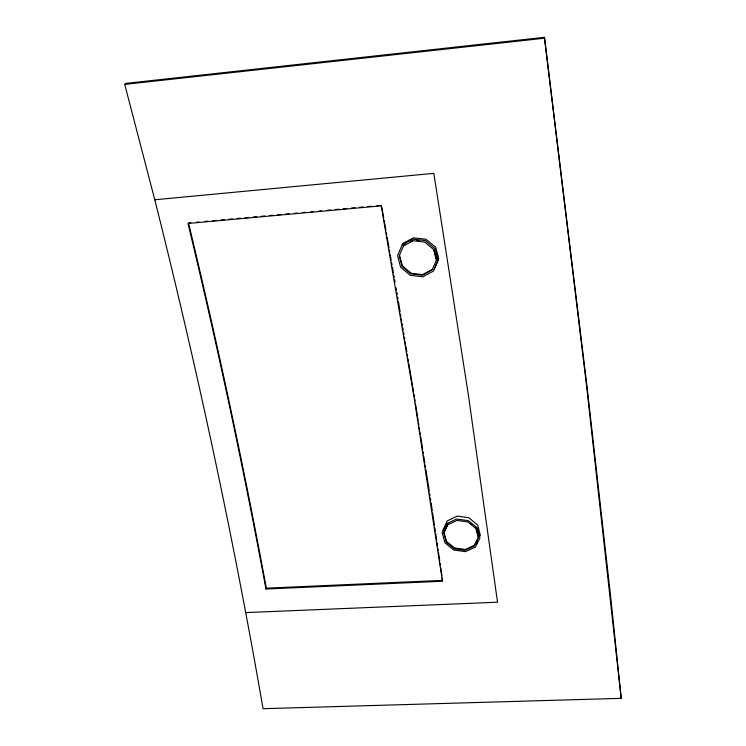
<?xml version="1.0" encoding="UTF-8"?>
<svg xmlns="http://www.w3.org/2000/svg" width="746" height="746" viewBox="0 0 746 746"><rect width="100%" height="100%" fill="white"/><g stroke="black" fill="none" stroke-linecap="round" stroke-linejoin="round"><path stroke-width="1.12" d="M621.204 698.331L610.526 595.532L586.999 386.372L544.449 37.3L126.186 83.356L124.731 84.391L154.804 199.844C197.065 368.076 233.535 537.763 263.04 708.7L621.204 698.331L586.85 388.153L544.449 37.3M381.495 205.299L381.206 205.84L188.011 223.483C217.161 344.624 243.289 466.502 265.958 589.023L442.453 581.237L442.322 578.094M265.958 589.023L266.331 588.174C243.69 465.756 217.599 343.981 188.496 222.933L190.808 222.728M434.144 269.073L438.797 258.629L435.692 247.224L425.975 239.252L413.387 237.815L402.812 243.466L397.543 255.617L400.639 267.227L410.244 275.293L422.721 276.794L433.351 271.162L438.098 260.466L435.086 248.772L425.416 240.594L412.818 239.102L402.169 244.865M442.807 530.275L447.311 520.885L457.307 516.092L468.973 517.771L477.813 525.277L480.415 535.712M448.029 523.878L443.963 532.206L446.49 541.4L454.612 547.974L465.243 549.448L474.372 545.27L478.522 536.98L476.069 527.73M476.33 544.02L477.356 541.941M405.693 244.343L403.745 245.397L399.241 255.822L402.085 266.453L410.878 273.847L422.301 275.227L432.046 270.052L436.615 259.664L434.135 250.041M410.57 241.713L412.519 240.66M403.483 245.975L413.237 240.706L424.772 242.068L433.622 249.556L436.391 260.261M432.279 269.455L422.544 274.621L411.13 273.241L402.346 265.856L399.511 255.235M124.731 84.391L544.151 38.26M154.786 199.788L433.818 173.342L468.525 396.061L497.526 602.208L245.77 612.587M196.59 222.196L198.902 221.991M204.674 221.459L208.143 221.142M212.769 220.723L216.237 220.406M220.863 219.977L224.322 219.66M228.947 219.24L232.416 218.923M237.041 218.503L240.501 218.186M245.126 217.767L248.595 217.45M253.22 217.021L256.689 216.704M261.305 216.284L264.774 215.967M269.399 215.547L272.868 215.23M277.484 214.801L280.953 214.484M285.578 214.065L289.047 213.748M294.819 213.225L297.132 213.011M302.913 212.479L305.226 212.274M310.998 211.743L313.311 211.528M319.092 211.006L321.405 210.792M327.186 210.26L330.646 209.952M335.271 209.523L338.74 209.206M343.365 208.787L346.825 208.47M351.45 208.05L354.919 207.733M359.544 207.304L363.004 206.987M367.629 206.567L371.098 206.25M376.879 205.728L379.192 205.514M266.331 588.174L442.658 580.379M416.949 240.538L419.252 240.809M470.353 523.077L471.985 524.41M381.905 207.593L383.724 217.907M384.134 220.201L385.952 230.514M386.363 232.808L386.764 235.102M387.174 237.387L388.992 247.709M389.393 249.994L389.804 252.288M390.205 254.582L391.221 260.307M391.622 262.601L392.032 264.895M392.433 267.189L393.45 272.915M393.851 275.209L394.261 277.503M394.662 279.797L395.072 282.091M396.079 287.816L396.49 290.11M381.206 205.84L414.468 399.679L442.453 581.237M396.881 292.404L397.264 294.689M397.646 296.983L398.028 299.277M398.411 301.57L400.136 311.884M400.527 314.169L400.91 316.463M401.292 318.756L401.674 321.05M402.057 323.335L402.439 325.629M402.821 327.923L403.204 330.217M403.595 332.502L403.978 334.795M404.36 337.089L404.742 339.383M405.125 341.677L405.507 343.962M405.889 346.256L406.85 351.981M407.232 354.275L407.614 356.569M407.997 358.863L408.388 361.148M408.771 363.442L413.564 392.088M413.946 394.382L414.328 396.676M414.711 398.97L415.074 401.245M415.429 403.521L418.133 420.623M418.497 422.898L418.851 425.173M419.215 427.458L419.569 429.733M419.933 432.018L420.296 434.293M420.651 436.578L422.637 449.111M422.991 451.386L423.355 453.671M423.719 455.946L424.791 462.79M425.155 465.066L425.518 467.341M425.873 469.626L429.295 491.278M429.659 493.554L430.013 495.838M430.377 498.114L430.74 500.398M431.095 502.673L432.288 510.674M432.624 512.959L434.498 525.529M434.834 527.814L435.347 531.245M435.692 533.53L436.708 540.384M437.044 542.668L437.557 546.1M437.902 548.385L438.238 550.669M438.573 552.954L439.767 560.955M440.112 563.239L440.448 565.524M440.783 567.809L441.977 575.809M446.612 523.711L442.182 532.812L444.942 542.855L453.81 550.035L465.429 551.648L475.407 547.079L479.948 538.025L477.263 527.926L468.339 520.652L456.608 519.048L446.612 523.711M447.833 524.699L443.758 533.036L446.295 542.23L454.417 548.804L465.056 550.287L474.204 546.1L478.354 537.81L475.892 528.55L467.723 521.902L456.981 520.428L447.833 524.699"/></g></svg>
